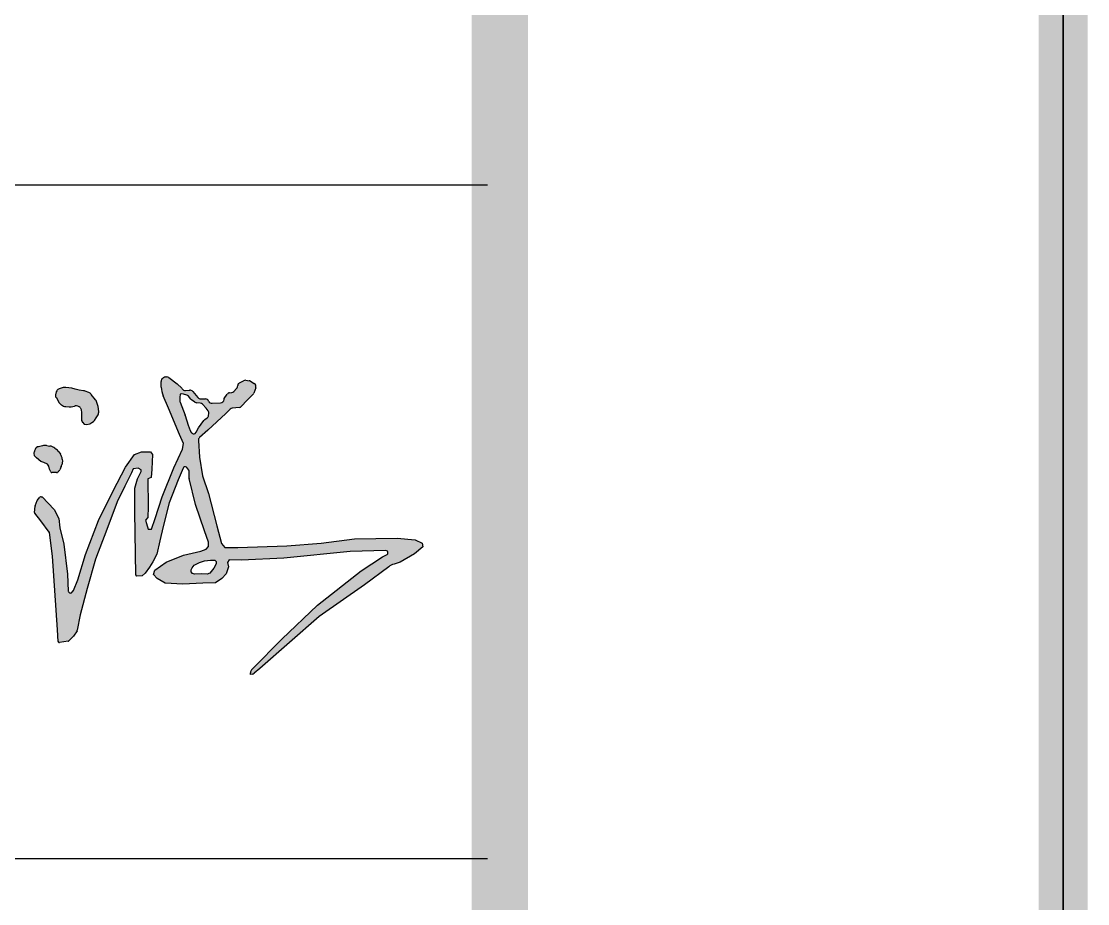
# Model space of a CAD drawing. Extents: x 4150464 to 4450492, y 483482 to 853422.
# Drawn here: x 4447274 to 4450492, y 746951 to 749613 of the extents above; entities that cross this region are included whole.
import ezdxf

# ---------------------------------------------------------------- set-up
doc = ezdxf.new("R2010")
doc.units = 0
doc.header["$LTSCALE"] = 1000
doc.header["$MEASUREMENT"] = 0
for name, color, linetype in [('PUB_TITLE', 4, 'Continuous'), ('图框', 7, 'Continuous'), ('签名', 7, 'Continuous')]:
    doc.layers.add(name, color=color, linetype=linetype)

msp = doc.modelspace()

# ---------------------------------------------------------------- hatches: boundary and pattern name
at = {"layer": '签名'}
h = msp.add_hatch(color=4, dxfattribs=at)
h.paths.add_polyline_path([(4447779.1, 748259.2, -0.161092), (4447780.5, 748254.8), (4447780.5, 748235.2, 0.059171), (4447780.7, 748233.5), (4447799.6, 748155.2), (4447827.1, 748076), (4447838.5, 748041.8), (4447838.5, 748028.1), (4447831.7, 748020.5), (4447815.7, 748014.4), (4447763.3, 748002.3), (4447711.5, 747981), (4447677.3, 747956.7), (4447672.8, 747943.8), (4447684.2, 747931.6), (4447708.5, 747917.9), (4447761.7, 747914.9), (4447821.8, 747917.9), (4447859.8, 747919.4), (4447878.8, 747932.4), (4447892.5, 747946), (4447899.4, 747967.3), (4447896.3, 747980.2), (4447900.9, 747988.6), (4447938.1, 747987.1), (4448065.9, 747993.1), (4448266, 748013.7), (4448373.8, 748016.6), (4448379.2, 748014.4), (4448380, 748011.4, -0.351664), (4448376.2, 748003.1), (4448364.1, 747997.1), (4448299, 747954.8), (4448167.8, 747851.9), (4448060.4, 747748.9), (4447972.6, 747660.1), (4447968.6, 747656.1, 0.182737), (4447965.3, 747647.8), (4447965.3, 747642.3), (4447970.7, 747643.1, 0.107749), (4447976.2, 747646), (4447993.4, 747660.7), (4448173.2, 747817.2), (4448309.8, 747912.6), (4448382.9, 747967, -0.146318), (4448398.6, 747975.1), (4448416.9, 747981.8), (4448460.6, 748006), (4448485.6, 748027.7), (4448483.4, 748038.5), (4448462.8, 748048.3), (4448408.6, 748053.7), (4448279.6, 748051.5), (4448178.4, 748038.5), (4448075.4, 748030.9), (4447926.9, 748025.5), (4447887.8, 748025.5), (4447878.1, 748037.4), (4447864, 748090.5), (4447838.4, 748188.6), (4447820.8, 748242.1), (4447811.3, 748297.6), (4447808.2, 748348.7, -0.229187), (4447811.8, 748357.4), (4447837, 748380), (4447891.2, 748430.1), (4447904.2, 748442.5, -0.163206), (4447910.4, 748445.5), (4447931.9, 748447.9, 0.182466), (4447938.7, 748451.5), (4447954.3, 748468.7), (4447972.9, 748487.3, 0.112028), (4447975.4, 748491.4), (4447981.2, 748507.7, 0.355152), (4447976.6, 748520.6), (4447965.7, 748527.1, 0.105653), (4447961.5, 748528.6), (4447951, 748529.9, 0.158327), (4447944.4, 748528.7), (4447932.4, 748522.1, 0.229319), (4447927, 748514.4), (4447926.3, 748510.6, -0.149826), (4447923.5, 748504.9), (4447915.5, 748496.6, -0.170427), (4447909.1, 748493.3), (4447902.6, 748492.4, 0.205569), (4447895.3, 748488), (4447885.8, 748474.8), (4447885.6, 748471.9, -0.389723), (4447875.2, 748461.6), (4447849.5, 748460.8, -0.298366), (4447839.4, 748467), (4447839.2, 748467.5, 0.282824), (4447829.6, 748473.7), (4447814.7, 748474, -0.213806), (4447806.7, 748477.9), (4447791.1, 748496.3, 0.241802), (4447782, 748500.1), (4447769.4, 748499.1, -0.296225), (4447759, 748504.7), (4447758.4, 748506), (4447744.1, 748518.9), (4447719.6, 748538, 0.183189), (4447712.2, 748540.3), (4447708.6, 748540.1, 0.143474), (4447702.9, 748538), (4447699.9, 748535.8, 0.248651), (4447695.5, 748526.7), (4447696.2, 748509.2, 0.093275), (4447702, 748483.2), (4447718.3, 748445.5), (4447750.9, 748366.9), (4447763.8, 748339.2), (4447760.4, 748322.2), (4447733.8, 748266.4), (4447699.2, 748178.3), (4447677.5, 748113.3), (4447667.3, 748080.8), (4447657.2, 748080.8), (4447651.7, 748097.7), (4447648.4, 748107.9), (4447655.8, 748116), (4447656.5, 748147.8), (4447655.8, 748232.5), (4447666, 748236.6), (4447668, 748261.6), (4447669.4, 748306.3), (4447663.9, 748313.8), (4447636.2, 748313.8), (4447615.1, 748306.3), (4447588, 748267.7), (4447551.4, 748196.6), (4447507.3, 748107), (4447467.3, 748004), (4447444.2, 747928.1), (4447431.3, 747894.9), (4447425, 747888.6, -0.398668), (4447420, 747888.4), (4447416.9, 747891.2, -0.202683), (4447415.7, 747893.8), (4447413.7, 747945.1), (4447402.2, 748035.2), (4447390.7, 748084.8), (4447387.3, 748112.6), (4447373, 748140.4), (4447337.1, 748178.3), (4447333.8, 748178.9, 0.27777), (4447330.3, 748177.5), (4447322.1, 748167), (4447315.9, 748151.6, 0.073618), (4447315.7, 748150.6), (4447314, 748131.6, 0.189344), (4447314.8, 748129.1), (4447333, 748105.6), (4447358.9, 748071.6), (4447368.5, 747999.3), (4447382.7, 747777.3), (4447385, 747742.4, 0.436729), (4447389.1, 747739.1), (4447415.5, 747742.9, 0.16879), (4447417.7, 747743.9), (4447431.2, 747758.2), (4447442.2, 747774.3, 0.102966), (4447442.8, 747775.7), (4447451.8, 747822.8), (4447473.1, 747901.8), (4447498.2, 747990.2), (4447531.7, 748079.9), (4447563.7, 748163.6), (4447586.5, 748210.7), (4447606.3, 748251), (4447611.6, 748263.2), (4447626.8, 748264.7), (4447635.9, 748260.1), (4447635.2, 748254.8), (4447624.5, 748232.8), (4447616.2, 748204.7), (4447616.9, 748133.2), (4447619.2, 747943.1), (4447623, 747938.6), (4447638.2, 747940.1), (4447648.1, 747947.7), (4447661.1, 747965.9), (4447670.9, 747982.6), (4447683.1, 748005.4), (4447692.3, 748045.9), (4447702.2, 748089.3), (4447719.7, 748159.9), (4447747.1, 748229.8), (4447762.1, 748264.8, -0.469667), (4447772.7, 748267.9)])
h.paths.add_polyline_path([(4447795.1, 748368.4, -0.288827), (4447787.6, 748372), (4447784.7, 748375.9, -0.065977), (4447783.4, 748378.4), (4447777, 748394.9), (4447768.5, 748423.7, 0.044379), (4447767.8, 748425.5, -0.024291), (4447768.2, 748424.5), (4447753, 748464.1, -0.091237), (4447752.3, 748467.9), (4447752.3, 748477.8), (4447753.8, 748488.2), (4447758.1, 748489.4), (4447763.8, 748488.3), (4447773.1, 748485.2, -0.144533), (4447778.2, 748481.7), (4447785.2, 748472.9, 0.074132), (4447787.5, 748470.7), (4447797.6, 748463.8, 0.138918), (4447803.2, 748461.9), (4447813.7, 748461.4, -0.194331), (4447821.1, 748458), (4447832, 748446.4), (4447838.2, 748438, -0.202294), (4447840.2, 748429.8), (4447839.1, 748423.5, -0.204654), (4447834.5, 748416.3), (4447827.4, 748411.4, 0.089425), (4447824.6, 748408.7), (4447809.1, 748386.8), (4447801.1, 748373.1), (4447798.8, 748369.3)], flags=16)
h.paths.add_polyline_path([(4447845.1, 747987.5), (4447857.8, 747987.1), (4447861.8, 747983.5), (4447861.8, 747975.8), (4447854.6, 747963.6), (4447842.9, 747948.3), (4447834.8, 747944.7), (4447816.3, 747946.5), (4447796.9, 747945.2), (4447791, 747947), (4447786.5, 747952.4), (4447787, 747957.8), (4447789.4, 747964.1), (4447796, 747971.8), (4447811.8, 747979.9), (4447826.7, 747985.3)], flags=16)
h.paths.add_polyline_path([(4447451.3, 748447.7), (4447454.6, 748441.7), (4447455.6, 748431.7), (4447455.2, 748414.5, 0.170281), (4447458.8, 748403.2), (4447463.4, 748397.2), (4447471.2, 748396.8), (4447480.3, 748399.1, 0.103189), (4447486.9, 748402.4), (4447491.6, 748406.1, 0.062296), (4447494.7, 748409.2), (4447500.3, 748416.5), (4447505.4, 748426.3, 0.141144), (4447507.4, 748436.1), (4447506.1, 748451.3), (4447501, 748466, 0.087273), (4447497.9, 748471.5), (4447484.8, 748487.5, 0.128318), (4447477.5, 748492.9), (4447466.2, 748497.3, 0.060575), (4447462, 748498.4), (4447449, 748500.2), (4447436.3, 748503.1), (4447426, 748505.9), (4447408.4, 748508.4), (4447400.6, 748508), (4447391.1, 748505.5), (4447388.5, 748504.4, 0.142069), (4447380.8, 748497.9), (4447378.8, 748494.8), (4447377.6, 748486.6), (4447377.6, 748480.5), (4447380, 748478), (4447387.6, 748463.3, 0.158988), (4447395.6, 748455.5), (4447401.7, 748452.4, 0.091187), (4447408, 748450.6), (4447418.2, 748449.6, 0.078859), (4447423.9, 748449.9), (4447434.2, 748452.2), (4447436.5, 748452.5, -0.22636)], flags=17)
h.paths.add_polyline_path([(4447341.6, 748281.8), (4447352.5, 748277.1), (4447356.7, 748270.9), (4447359.3, 748262), (4447363.1, 748253.7, 0.295053), (4447366.4, 748251.6), (4447380.6, 748251.6, 0.162181), (4447382.7, 748252.3), (4447384.5, 748253.6, 0.119743), (4447390, 748260.2), (4447394.6, 748269.9, 0.078472), (4447396.3, 748275.3), (4447397.8, 748286.3), (4447397.6, 748292.1, 0.110904), (4447391.8, 748306.8), (4447386.9, 748314.1, 0.087686), (4447378.2, 748323.1), (4447375.3, 748325.2, 0.119431), (4447359.5, 748331.7), (4447350.5, 748333.1, 0.087256), (4447338, 748332.8), (4447325.9, 748330.4), (4447323.3, 748329.8), (4447318.6, 748327.2), (4447316.6, 748323.6, 0.064845), (4447313.3, 748314.8), (4447312.3, 748310.5), (4447313.9, 748302.2), (4447319.6, 748295.9), (4447333.2, 748285.5)])

# ---------------------------------------------------------------- linework, layer by layer
at = {"layer": 'PUB_TITLE'}
msp.add_lwpolyline([(4248287.7, 626451.9), (4450417.7, 626451.9), (4450417.7, 769421.9), (4248287.7, 769421.9)], close=True, dxfattribs=at)
msp.add_lwpolyline([(4248287.7, 626451.9), (4450417.7, 626451.9), (4450417.7, 769421.9), (4248287.7, 769421.9)], close=True, dxfattribs=at)
at = {"layer": 'PUB_TITLE', "const_width": 170}
msp.add_lwpolyline([(4252537.7, 628151.9), (4448717.7, 628151.9), (4448717.7, 767721.9), (4252537.7, 767721.9)], close=True, dxfattribs=at)
msp.add_lwpolyline([(4252537.7, 628151.9), (4448717.7, 628151.9), (4448717.7, 767721.9), (4252537.7, 767721.9)], close=True, dxfattribs=at)
at = {"layer": '图框', "color": 4}
for q in [(4450417.7, 683321.9), (4450417.7, 709421.9), (4450417.7, 683321.9), (4450417.7, 709421.9)]:
    msp.add_line((4450417.7, 769421.9), q, dxfattribs=at)
at = {"layer": '图框', "color": 0}
for p, q in [((4439027.7, 749119.4), (4448680.6, 749119.4)), ((4439027.7, 747087.5), (4448680.6, 747087.5))]:
    msp.add_line(p, q, dxfattribs=at)
at = {"layer": '图框', "color": 4, "const_width": 147.9}
for points in [[(4450417.7, 769421.9), (4450417.7, 683321.9)], [(4450417.7, 769421.9), (4450417.7, 709421.9)], [(4450417.7, 769421.9), (4450417.7, 683321.9)], [(4450417.7, 769421.9), (4450417.7, 709421.9)]]:
    msp.add_lwpolyline(points, dxfattribs=at)
at = {"layer": '图框', "color": 4, "const_width": 167.6}
msp.add_lwpolyline([(4439027.7, 767721.9), (4448717.7, 767721.9), (4448717.7, 628151.9), (4439027.7, 628151.9)], close=True, dxfattribs=at)
msp.add_lwpolyline([(4439027.7, 767721.9), (4448717.7, 767721.9), (4448717.7, 628151.9), (4439027.7, 628151.9)], close=True, dxfattribs=at)
at = {"layer": '签名', "color": 4}
for p, q in [((4447699.9, 748535.8, -1805.8), (4447702.9, 748538, -1805.8)), ((4447708.6, 748540.1, -1805.8), (4447712.2, 748540.3, -1805.8)), ((4447719.6, 748538, -1805.8), (4447744.1, 748518.9, -1805.8)), ((4447932.4, 748522.1, -1805.8), (4447944.4, 748528.7, -1805.8)), ((4447951, 748529.9, -1805.8), (4447961.5, 748528.6, -1805.8)), ((4447380.8, 748497.9, -1805.8), (4447378.8, 748494.8, -1805.8)), ((4447391.1, 748505.5, -1805.8), (4447388.5, 748504.4, -1805.8)), ((4447400.6, 748508, -1805.8), (4447391.1, 748505.5, -1805.8)), ((4447408.4, 748508.4, -1805.8), (4447400.6, 748508, -1805.8)), ((4447426, 748505.9, -1805.8), (4447408.4, 748508.4, -1805.8)), ((4447436.3, 748503.1, -1805.8), (4447426, 748505.9, -1805.8)), ((4447449, 748500.2, -1805.8), (4447436.3, 748503.1, -1805.8)), ((4447462, 748498.4, -1805.8), (4447449, 748500.2, -1805.8)), ((4447477.5, 748492.9, -1805.8), (4447466.2, 748497.3, -1805.8)), ((4447696.2, 748509.2, -1805.8), (4447695.5, 748526.7, -1805.8)), ((4447744.1, 748518.9, -1805.8), (4447758.4, 748506, -1805.8)), ((4447758.4, 748506, -1805.8), (4447759, 748504.7, -1805.8)), ((4447769.4, 748499.1, -1805.8), (4447782, 748500.1, -1805.8)), ((4447791.1, 748496.3, -1805.8), (4447806.7, 748477.9, -1805.8)), ((4447915.5, 748496.6, -1805.8), (4447923.5, 748504.9, -1805.8)), ((4447926.3, 748510.6, -1805.8), (4447927, 748514.4, -1805.8)), ((4447965.7, 748527.1, -1805.8), (4447976.6, 748520.6, -1805.8)), ((4447981.2, 748507.7, -1805.8), (4447975.4, 748491.4, -1805.8)), ((4447378.8, 748494.8, -1805.8), (4447377.6, 748486.6, -1805.8)), ((4447377.6, 748486.6, -1805.8), (4447377.6, 748480.5, -1805.8)), ((4447377.6, 748480.5, -1805.8), (4447380, 748478, -1805.8)), ((4447380, 748478, -1805.8), (4447387.6, 748463.3, -1805.8)), ((4447497.9, 748471.5, -1805.8), (4447484.8, 748487.5, -1805.8)), ((4447506.1, 748451.3, -1805.8), (4447501, 748466, -1805.8)), ((4447718.3, 748445.5, -1805.8), (4447702, 748483.2, -1805.8)), ((4447752.3, 748477, -1805.8), (4447752.3, 748467.9, -1805.8)), ((4447753.8, 748488.2, -1805.8), (4447752.4, 748478.6, -1805.8)), ((4447753, 748464.1, -1805.8), (4447768.2, 748424.5, -1805.8)), ((4447758.1, 748489.4, -1805.8), (4447753.8, 748488.2, -1805.8)), ((4447763.8, 748488.3, -1805.8), (4447758.1, 748489.4, -1805.8)), ((4447773.1, 748485.2, -1805.8), (4447763.8, 748488.3, -1805.8)), ((4447785.2, 748472.9, -1805.8), (4447778.2, 748481.7, -1805.8)), ((4447797.6, 748463.8, -1805.8), (4447787.5, 748470.7, -1805.8)), ((4447814.7, 748474, -1805.8), (4447829.6, 748473.7, -1805.8)), ((4447839.2, 748467.5, -1805.8), (4447839.4, 748467, -1805.8)), ((4447885.6, 748471.9, -1805.8), (4447885.8, 748474.8, -1805.8)), ((4447885.8, 748474.8, -1805.8), (4447895.3, 748488, -1805.8)), ((4447902.6, 748492.4, -1805.8), (4447909.1, 748493.3, -1805.8)), ((4447954.3, 748468.7, -1805.8), (4447938.7, 748451.5, -1805.8)), ((4447972.9, 748487.3, -1805.8), (4447954.3, 748468.7, -1805.8)), ((4447395.6, 748455.5, -1805.8), (4447401.7, 748452.4, -1805.8)), ((4447408, 748450.6, -1805.8), (4447418.2, 748449.6, -1805.8)), ((4447423.9, 748449.9, -1805.8), (4447434.2, 748452.2, -1805.8)), ((4447434.2, 748452.2, -1805.8), (4447436.5, 748452.5, -1805.8)), ((4447451.3, 748447.7, -1805.8), (4447454.6, 748441.7, -1805.8)), ((4447454.6, 748441.7, -1805.8), (4447455.6, 748431.7, -1805.8)), ((4447507.4, 748436.1, -1805.8), (4447506.1, 748451.3, -1805.8)), ((4447750.9, 748366.9, -1805.8), (4447718.3, 748445.5, -1805.8)), ((4447813.7, 748461.4, -1805.8), (4447803.2, 748461.9, -1805.8)), ((4447832, 748446.4, -1805.8), (4447821.1, 748458, -1805.8)), ((4447838.2, 748438, -1805.8), (4447832, 748446.4, -1805.8)), ((4447849.5, 748460.8, -1805.8), (4447875.2, 748461.6, -1805.8)), ((4447904.2, 748442.5, -1805.8), (4447891.2, 748430.1, -1805.8)), ((4447931.9, 748447.9, -1805.8), (4447910.4, 748445.5, -1805.8)), ((4447455.6, 748431.7, -1805.8), (4447455.2, 748414.5, -1805.8)), ((4447458.8, 748403.2, -1805.8), (4447463.4, 748397.2, -1805.8)), ((4447486.9, 748402.4, -1805.8), (4447491.6, 748406.1, -1805.8)), ((4447494.7, 748409.2, -1805.8), (4447500.3, 748416.5, -1805.8)), ((4447500.3, 748416.5, -1805.8), (4447505.4, 748426.3, -1805.8)), ((4447768.5, 748423.7, -1805.8), (4447777, 748394.9, -1805.8)), ((4447809.1, 748386.8, -1805.8), (4447824.6, 748408.7, -1805.8)), ((4447827.4, 748411.4, -1805.8), (4447834.5, 748416.3, -1805.8)), ((4447891.2, 748430.1, -1805.8), (4447837, 748380, -1805.8)), ((4447839.1, 748423.5, -1805.8), (4447840.2, 748429.8, -1805.8)), ((4447463.4, 748397.2, -1805.8), (4447471.2, 748396.8, -1805.8)), ((4447471.2, 748396.8, -1805.8), (4447480.3, 748399.1, -1805.8)), ((4447777, 748394.9, -1805.8), (4447783.4, 748378.4, -1805.8)), ((4447784.7, 748375.9, -1805.8), (4447787.6, 748372, -1805.8)), ((4447795.1, 748368.4, -1805.8), (4447798.8, 748369.3, -1805.8)), ((4447798.8, 748369.3, -1805.8), (4447801.1, 748373.1, -1805.8)), ((4447801.1, 748373.1, -1805.8), (4447809.1, 748386.8, -1805.8)), ((4447837, 748380, -1805.8), (4447811.8, 748357.4, -1805.8)), ((4447763.8, 748339.2, -1805.8), (4447750.9, 748366.9, -1805.8)), ((4447760.4, 748322.2, -1805.8), (4447763.8, 748339.2, -1805.8)), ((4447808.2, 748348.7, -1805.8), (4447811.3, 748297.6, -1805.8)), ((4447312.3, 748310.5, -1805.8), (4447313.3, 748314.8, -1805.8)), ((4447313.9, 748302.2, -1805.8), (4447312.3, 748310.5, -1805.8)), ((4447316.6, 748323.6, -1805.8), (4447318.6, 748327.2, -1805.8)), ((4447318.6, 748327.2, -1805.8), (4447323.3, 748329.8, -1805.8)), ((4447323.3, 748329.8, -1805.8), (4447325.9, 748330.4, -1805.8)), ((4447325.9, 748330.4, -1805.8), (4447338, 748332.8, -1805.8)), ((4447350.5, 748333.1, -1805.8), (4447359.5, 748331.7, -1805.8)), ((4447375.3, 748325.2, -1805.8), (4447378.2, 748323.1, -1805.8)), ((4447386.9, 748314.1, -1805.8), (4447391.8, 748306.8, -1805.8)), ((4447588, 748267.7, -1805.8), (4447615.1, 748306.3, -1805.8)), ((4447615.1, 748306.3, -1805.8), (4447636.2, 748313.8, -1805.8)), ((4447636.2, 748313.8, -1805.8), (4447663.9, 748313.8, -1805.8)), ((4447663.9, 748313.8, -1805.8), (4447669.4, 748306.3, -1805.8)), ((4447669.4, 748306.3, -1805.8), (4447668, 748261.6, -1805.8)), ((4447733.8, 748266.4, -1805.8), (4447760.4, 748322.2, -1805.8)), ((4447319.6, 748295.9, -1805.8), (4447313.9, 748302.2, -1805.8)), ((4447333.2, 748285.5, -1805.8), (4447319.6, 748295.9, -1805.8)), ((4447341.6, 748281.8, -1805.8), (4447333.2, 748285.5, -1805.8)), ((4447352.5, 748277.1, -1805.8), (4447341.6, 748281.8, -1805.8)), ((4447356.7, 748270.9, -1805.8), (4447352.5, 748277.1, -1805.8)), ((4447359.3, 748262, -1805.8), (4447356.7, 748270.9, -1805.8)), ((4447397.8, 748286.3, -1805.8), (4447396.3, 748275.3, -1805.8)), ((4447397.6, 748292.1, -1805.8), (4447397.8, 748286.3, -1805.8)), ((4447811.3, 748297.6, -1805.8), (4447820.8, 748242.1, -1805.8)), ((4447363.1, 748253.7, -1805.8), (4447359.3, 748262, -1805.8)), ((4447380.6, 748251.6, -1805.8), (4447366.4, 748251.6, -1805.8)), ((4447384.5, 748253.6, -1805.8), (4447382.7, 748252.3, -1805.8)), ((4447394.6, 748269.9, -1805.8), (4447390, 748260.2, -1805.8)), ((4447551.4, 748196.6, -1805.8), (4447588, 748267.7, -1805.8)), ((4447606.3, 748251, -1805.8), (4447586.5, 748210.7, -1805.8)), ((4447611.6, 748263.2, -1805.8), (4447606.3, 748251, -1805.8)), ((4447626.8, 748264.7, -1805.8), (4447611.6, 748263.2, -1805.8)), ((4447624.5, 748232.8, -1805.8), (4447635.2, 748254.8, -1805.8)), ((4447635.9, 748260.1, -1805.8), (4447626.8, 748264.7, -1805.8)), ((4447635.2, 748254.8, -1805.8), (4447635.9, 748260.1, -1805.8)), ((4447668, 748261.6, -1805.8), (4447666, 748236.6, -1805.8)), ((4447699.2, 748178.3, -1805.8), (4447733.8, 748266.4, -1805.8)), ((4447762.1, 748264.8, -1805.8), (4447747.1, 748229.8, -1805.8)), ((4447773.5, 748266.9, -1805.8), (4447772.4, 748268.1, -1805.8)), ((4447779.2, 748259, -1805.8), (4447773.5, 748266.9, -1805.8)), ((4447780.5, 748235.2, -1805.8), (4447780.5, 748254.8, -1805.8)), ((4447820.8, 748242.1, -1805.8), (4447838.4, 748188.6, -1805.8)), ((4447586.5, 748210.7, -1805.8), (4447563.7, 748163.6, -1805.8)), ((4447616.2, 748204.7, -1805.8), (4447624.5, 748232.8, -1805.8)), ((4447666, 748236.6, -1805.8), (4447655.8, 748232.5, -1805.8)), ((4447655.8, 748232.5, -1805.8), (4447656.5, 748147.8, -1805.8)), ((4447747.1, 748229.8, -1805.8), (4447719.7, 748159.9, -1805.8)), ((4447799.6, 748155.2, -1805.8), (4447780.7, 748233.5, -1805.8)), ((4447322.1, 748167, -1805.8), (4447330.3, 748177.5, -1805.8)), ((4447333.8, 748178.9, -1805.8), (4447337.1, 748178.3, -1805.8)), ((4447337.1, 748178.3, -1805.8), (4447373, 748140.4, -1805.8)), ((4447507.3, 748107, -1805.8), (4447551.4, 748196.6, -1805.8)), ((4447616.9, 748133.2, -1805.8), (4447616.2, 748204.7, -1805.8)), ((4447677.5, 748113.3, -1805.8), (4447699.2, 748178.3, -1805.8)), ((4447838.4, 748188.6, -1805.8), (4447864, 748090.5, -1805.8)), ((4447314, 748131.6, -1805.8), (4447315.7, 748150.6, -1805.8)), ((4447315.9, 748151.6, -1805.8), (4447322.1, 748167, -1805.8)), ((4447563.7, 748163.6, -1805.8), (4447531.7, 748079.9, -1805.8)), ((4447656.5, 748147.8, -1805.8), (4447655.8, 748116, -1805.8)), ((4447719.7, 748159.9, -1805.8), (4447702.2, 748089.3, -1805.8)), ((4447827.1, 748076, -1805.8), (4447799.6, 748155.2, -1805.8)), ((4447333, 748105.6, -1805.8), (4447314.8, 748129.1, -1805.8)), ((4447373, 748140.4, -1805.8), (4447387.3, 748112.6, -1805.8)), ((4447387.3, 748112.6, -1805.8), (4447390.7, 748084.8, -1805.8)), ((4447619.2, 747943.1, -1805.8), (4447616.9, 748133.2, -1805.8)), ((4447655.8, 748116, -1805.8), (4447648.4, 748107.9, -1805.8)), ((4447667.3, 748080.8, -1805.8), (4447677.5, 748113.3, -1805.8)), ((4447358.4, 748072.3, -1805.8), (4447333, 748105.6, -1805.8)), ((4447390.7, 748084.8, -1805.8), (4447402.2, 748035.2, -1805.8)), ((4447467.3, 748004, -1805.8), (4447507.3, 748107, -1805.8)), ((4447531.7, 748079.9, -1805.8), (4447498.2, 747990.2, -1805.8)), ((4447648.4, 748107.9, -1805.8), (4447651.7, 748097.7, -1805.8)), ((4447651.7, 748097.7, -1805.8), (4447657.2, 748080.8, -1805.8)), ((4447657.2, 748080.8, -1805.8), (4447667.3, 748080.8, -1805.8)), ((4447702.2, 748089.3, -1805.8), (4447692.3, 748045.9, -1805.8)), ((4447864, 748090.5, -1805.8), (4447878.1, 748037.4, -1805.8)), ((4447368.5, 747999.3, -1805.8), (4447359.1, 748070.6, -1805.8)), ((4447692.3, 748045.9, -1805.8), (4447683.1, 748005.4, -1805.8)), ((4447838.5, 748041.8, -1805.8), (4447827.1, 748076, -1805.8)), ((4448178.4, 748038.5, -1805.8), (4448279.6, 748051.5, -1805.8)), ((4448279.6, 748051.5, -1805.8), (4448408.6, 748053.7, -1805.8)), ((4448408.6, 748053.7, -1805.8), (4448462.8, 748048.3, -1805.8)), ((4448462.8, 748048.3, -1805.8), (4448483.4, 748038.5, -1805.8)), ((4447402.2, 748035.2, -1805.8), (4447413.7, 747945.1, -1805.8)), ((4447763.3, 748002.3, -1805.8), (4447815.7, 748014.4, -1805.8)), ((4447815.7, 748014.4, -1805.8), (4447831.7, 748020.5, -1805.8)), ((4447831.7, 748020.5, -1805.8), (4447838.5, 748028.1, -1805.8)), ((4447838.5, 748028.1, -1805.8), (4447838.5, 748041.8, -1805.8)), ((4447878.1, 748037.4, -1805.8), (4447887.8, 748025.5, -1805.8)), ((4447887.8, 748025.5, -1805.8), (4447926.9, 748025.5, -1805.8)), ((4447926.9, 748025.5, -1805.8), (4448075.4, 748030.9, -1805.8)), ((4448266, 748013.7, -1805.8), (4448065.9, 747993.1, -1805.8)), ((4448075.4, 748030.9, -1805.8), (4448178.4, 748038.5, -1805.8)), ((4448373.8, 748016.6, -1805.8), (4448266, 748013.7, -1805.8)), ((4448379.2, 748014.4, -1805.8), (4448373.8, 748016.6, -1805.8)), ((4448380, 748011.4, -1805.8), (4448379.2, 748014.4, -1805.8)), ((4448485.6, 748027.7, -1805.8), (4448460.6, 748006, -1805.8)), ((4448483.4, 748038.5, -1805.8), (4448485.6, 748027.7, -1805.8)), ((4447382.7, 747777.3, -1805.8), (4447368.5, 747999.3, -1805.8)), ((4447444.2, 747928.1, -1805.8), (4447467.3, 748004, -1805.8)), ((4447498.2, 747990.2, -1805.8), (4447473.1, 747901.8, -1805.8)), ((4447670.9, 747982.6, -1805.8), (4447661.1, 747965.9, -1805.8)), ((4447683.1, 748005.4, -1805.8), (4447670.9, 747982.6, -1805.8)), ((4447711.5, 747981, -1805.8), (4447763.3, 748002.3, -1805.8)), ((4447811.8, 747979.9, -1805.8), (4447826.7, 747985.3, -1805.8)), ((4447826.7, 747985.3, -1805.8), (4447845.1, 747987.5, -1805.8)), ((4447845.1, 747987.5, -1805.8), (4447857.8, 747987.1, -1805.8)), ((4447857.8, 747987.1, -1805.8), (4447861.8, 747983.5, -1805.8)), ((4447861.8, 747983.5, -1805.8), (4447861.8, 747975.8, -1805.8)), ((4447900.9, 747988.6, -1805.8), (4447896.3, 747980.2, -1805.8)), ((4447938.1, 747987.1, -1805.8), (4447900.9, 747988.6, -1805.8)), ((4448065.9, 747993.1, -1805.8), (4447938.1, 747987.1, -1805.8)), ((4448299, 747954.8, -1805.8), (4448364.1, 747997.1, -1805.8)), ((4448364.1, 747997.1, -1805.8), (4448376.2, 748003.1, -1805.8)), ((4448416.9, 747981.8, -1805.8), (4448398.6, 747975.1, -1805.8)), ((4448460.6, 748006, -1805.8), (4448416.9, 747981.8, -1805.8)), ((4447661.1, 747965.9, -1805.8), (4447648.1, 747947.7, -1805.8)), ((4447672.8, 747943.8, -1805.8), (4447677.3, 747956.7, -1805.8)), ((4447677.3, 747956.7, -1805.8), (4447711.5, 747981, -1805.8)), ((4447786.5, 747952.4, -1805.8), (4447787, 747957.8, -1805.8)), ((4447791, 747947, -1805.8), (4447786.5, 747952.4, -1805.8)), ((4447787, 747957.8, -1805.8), (4447789.4, 747964.1, -1805.8)), ((4447789.4, 747964.1, -1805.8), (4447796, 747971.8, -1805.8)), ((4447796, 747971.8, -1805.8), (4447811.8, 747979.9, -1805.8)), ((4447854.6, 747963.6, -1805.8), (4447842.9, 747948.3, -1805.8)), ((4447861.8, 747975.8, -1805.8), (4447854.6, 747963.6, -1805.8)), ((4447899.4, 747967.3, -1805.8), (4447892.5, 747946, -1805.8)), ((4447896.3, 747980.2, -1805.8), (4447899.4, 747967.3, -1805.8)), ((4448167.8, 747851.9, -1805.8), (4448299, 747954.8, -1805.8)), ((4448382.9, 747967, -1805.8), (4448309.8, 747912.6, -1805.8)), ((4447413.7, 747945.1, -1805.8), (4447415.7, 747893.8, -1805.8)), ((4447431.6, 747895.6, -1805.8), (4447444.2, 747928.1, -1805.8)), ((4447623, 747938.6, -1805.8), (4447619.2, 747943.1, -1805.8)), ((4447638.2, 747940.1, -1805.8), (4447623, 747938.6, -1805.8)), ((4447648.1, 747947.7, -1805.8), (4447638.2, 747940.1, -1805.8)), ((4447684.2, 747931.6, -1805.8), (4447672.8, 747943.8, -1805.8)), ((4447708.5, 747917.9, -1805.8), (4447684.2, 747931.6, -1805.8)), ((4447761.7, 747914.9, -1805.8), (4447708.5, 747917.9, -1805.8)), ((4447821.8, 747917.9, -1805.8), (4447761.7, 747914.9, -1805.8)), ((4447796.9, 747945.2, -1805.8), (4447791, 747947, -1805.8)), ((4447816.3, 747946.5, -1805.8), (4447796.9, 747945.2, -1805.8)), ((4447834.8, 747944.7, -1805.8), (4447816.3, 747946.5, -1805.8)), ((4447859.8, 747919.4, -1805.8), (4447821.8, 747917.9, -1805.8)), ((4447842.9, 747948.3, -1805.8), (4447834.8, 747944.7, -1805.8)), ((4447878.8, 747932.4, -1805.8), (4447859.8, 747919.4, -1805.8)), ((4447892.5, 747946, -1805.8), (4447878.8, 747932.4, -1805.8)), ((4447416.9, 747891.2, -1805.8), (4447420, 747888.4, -1805.8)), ((4447425, 747888.6, -1805.8), (4447430.8, 747894.4, -1805.8)), ((4447473.1, 747901.8, -1805.8), (4447451.8, 747822.8, -1805.8)), ((4448309.8, 747912.6, -1805.8), (4448173.2, 747817.2, -1805.8)), ((4447451.8, 747822.8, -1805.8), (4447442.8, 747775.7, -1805.8)), ((4448060.4, 747748.9, -1805.8), (4448167.8, 747851.9, -1805.8)), ((4448173.2, 747817.2, -1805.8), (4447993.4, 747660.7, -1805.8)), ((4447385, 747742.4, -1805.8), (4447382.7, 747777.3, -1805.8)), ((4447431.2, 747758.2, -1805.8), (4447417.7, 747743.9, -1805.8)), ((4447442.2, 747774.3, -1805.8), (4447431.2, 747758.2, -1805.8)), ((4447415.5, 747742.9, -1805.8), (4447389.1, 747739.1, -1805.8)), ((4447972.6, 747660.1, -1805.8), (4448060.4, 747748.9, -1805.8)), ((4447968.6, 747656.1, -1805.8), (4447972.6, 747660.1, -1805.8)), ((4447993.4, 747660.7, -1805.8), (4447976.2, 747646, -1805.8)), ((4447965.3, 747642.3, -1805.8), (4447965.3, 747647.8, -1805.8)), ((4447970.7, 747643.1, -1805.8), (4447965.3, 747642.3, -1805.8))]:
    msp.add_line(p, q, dxfattribs=at)
for centre, radius, start, end in [((4447706.3, 748527.1, -1805.8), 10.8, 126.2324, 182.0863), ((4447709.3, 748529.2, -1805.8), 10.8, 93.5735, 126.2324), ((4447712.9, 748529.5, -1805.8), 10.8, 52.0502, 93.5735), ((4447949.6, 748519.2, -1805.8), 10.8, 82.8805, 118.8676), ((4447960.1, 748517.9, -1805.8), 10.8, 58.7562, 82.8805), ((4447395.8, 748487.9, -1805.8), 18.1, 113.9458, 146.2892), ((4447459.6, 748480.5, -1805.8), 18.1, 68.4441, 82.3099), ((4447768.3, 748511.9, -1805.8), 72.2, 182.0863, 203.4016), ((4447768.6, 748509.9, -1805.8), 10.8, 208.6294, 274.6318), ((4447782.8, 748489.3, -1805.8), 10.8, 40.2585, 94.6318), ((4447907.7, 748504, -1805.8), 10.8, 277.7592, 316.4464), ((4447915.6, 748512.4, -1805.8), 10.8, 316.4464, 350.5304), ((4447937.6, 748512.6, -1805.8), 10.8, 118.8676, 170.5304), ((4447971, 748511.3, -1805.8), 10.8, 340.5459, 58.7562), ((4447470.8, 748476.1, -1805.8), 18.1, 39.1957, 68.4441), ((4447483.9, 748460, -1805.8), 18.1, 19.2447, 39.1957), ((4447763.1, 748477, -1805.8), 10.8, 171.8636, 180.1478), ((4447763.2, 748467.9, -1805.8), 10.8, 180.1478, 200.9999), ((4447769.7, 748474.9, -1805.8), 10.8, 38.6817, 71.5785), ((4447793.6, 748479.7, -1805.8), 10.8, 218.6817, 235.6406), ((4447815, 748484.9, -1805.8), 10.8, 220.2585, 268.5324), ((4447829.4, 748462.8, -1805.8), 10.8, 25.3636, 88.5324), ((4447849.2, 748471.7, -1805.8), 10.8, 205.3636, 271.8169), ((4447874.8, 748472.5, -1805.8), 10.8, 271.8169, 356.9849), ((4447904.1, 748481.7, -1805.8), 10.8, 97.7592, 144.2248), ((4447965.2, 748495, -1805.8), 10.8, 314.9775, 340.5459), ((4447403.6, 748471.6, -1805.8), 18.1, 207.3179, 243.4529), ((4447409.8, 748468.6, -1805.8), 18.1, 243.4529, 264.2939), ((4447420, 748467.6, -1805.8), 18.1, 264.2939, 282.3297), ((4447438.9, 748434.6, -1805.8), 18.1, 46.5706, 97.5887), ((4447489.4, 748434.6, -1805.8), 18.1, 332.6318, 4.7674), ((4447803.7, 748472.8, -1805.8), 10.8, 235.6406, 267.2758), ((4447813.2, 748450.6, -1805.8), 10.8, 43.2867, 87.2758), ((4447829.5, 748431.6, -1805.8), 10.8, 350.5303, 36.2753), ((4447911.7, 748434.7, -1805.8), 10.8, 96.6274, 133.7045), ((4447930.6, 748458.7, -1805.8), 10.8, 276.6274, 317.9904), ((4447473.2, 748414.1, -1805.8), 18.1, 178.6017, 217.2565), ((4447475.8, 748416.6, -1805.8), 18.1, 284.4594, 308.0252), ((4447480.5, 748420.3, -1805.8), 18.1, 308.0252, 322.284), ((4447758.1, 748420.6, -1805.8), 10.8, 16.4017, 20.9999), ((4447833.5, 748402.5, -1805.8), 10.8, 124.266, 144.7064), ((4447828.4, 748425.3, -1805.8), 10.8, 304.266, 350.5303), ((4447793.5, 748382.4, -1805.8), 10.8, 201.1764, 216.2753), ((4447794.3, 748376.1, -1805.8), 7.82, 211.9977, 276.4383), ((4447819, 748349.3, -1805.8), 10.8, 131.8555, 183.4896), ((4447348.5, 748306.5, -1805.8), 36.1, 151.9088, 166.7495), ((4447345, 748297.3, -1805.8), 36.1, 81.3541, 101.3013), ((4447354.1, 748296, -1805.8), 36.1, 54.1116, 81.3541), ((4447357, 748293.9, -1805.8), 36.1, 34.0668, 54.1116), ((4447361.9, 748286.6, -1805.8), 36.1, 8.7529, 34.0668), ((4447378.4, 748277.8, -1805.8), 18.1, 334.1614, 352.109), ((4447366.4, 748255.2, -1805.8), 3.61, 204.2445, 270), ((4447380.6, 748255.2, -1805.8), 3.61, 270, 306.8483), ((4447373.7, 748268.1, -1805.8), 18.1, 306.8483, 334.1614), ((4447768.7, 748261.9, -1805.8), 7.22, 59.0561, 156.7851), ((4447773.3, 748254.8, -1805.8), 7.22, 0, 35.5589), ((4447787.7, 748235.2, -1805.8), 7.22, 180, 193.5452), ((4447333.2, 748175.3, -1805.8), 3.61, 80.0085, 142.1032), ((4447319.3, 748150.3, -1805.8), 3.61, 158.1684, 175.0099), ((4447317.6, 748131.3, -1805.8), 3.61, 175.0099, 217.8968), ((4447355.5, 748070.1, -1805.8), 3.61, 7.5297, 37.2565), ((4448373, 748009.6, -1805.8), 7.22, 296.5471, 14.0468), ((4448404.4, 747944.7, -1805.8), 31, 100.7212, 134.0184), ((4447419.3, 747893.9, -1805.8), 3.61, 182.2043, 228.0351), ((4447422.4, 747891.1, -1805.8), 3.61, 228.0351, 314.9775), ((4447428.3, 747897, -1805.8), 3.61, 314.9775, 338.7908), ((4447439.2, 747776.4, -1805.8), 3.61, 325.6922, 349.2074), ((4447388.6, 747742.7, -1805.8), 3.61, 183.7547, 278.1238), ((4447415, 747746.4, -1805.8), 3.61, 278.1238, 316.4464), ((4447977.9, 747647.5, -1805.8), 12.6, 137.3847, 178.8078), ((4447966.8, 747656.9, -1805.8), 14.4, 285.8705, 310.4699)]:
    msp.add_arc(centre, radius, start, end, dxfattribs=at)

doc.saveas('drawing.dxf')
